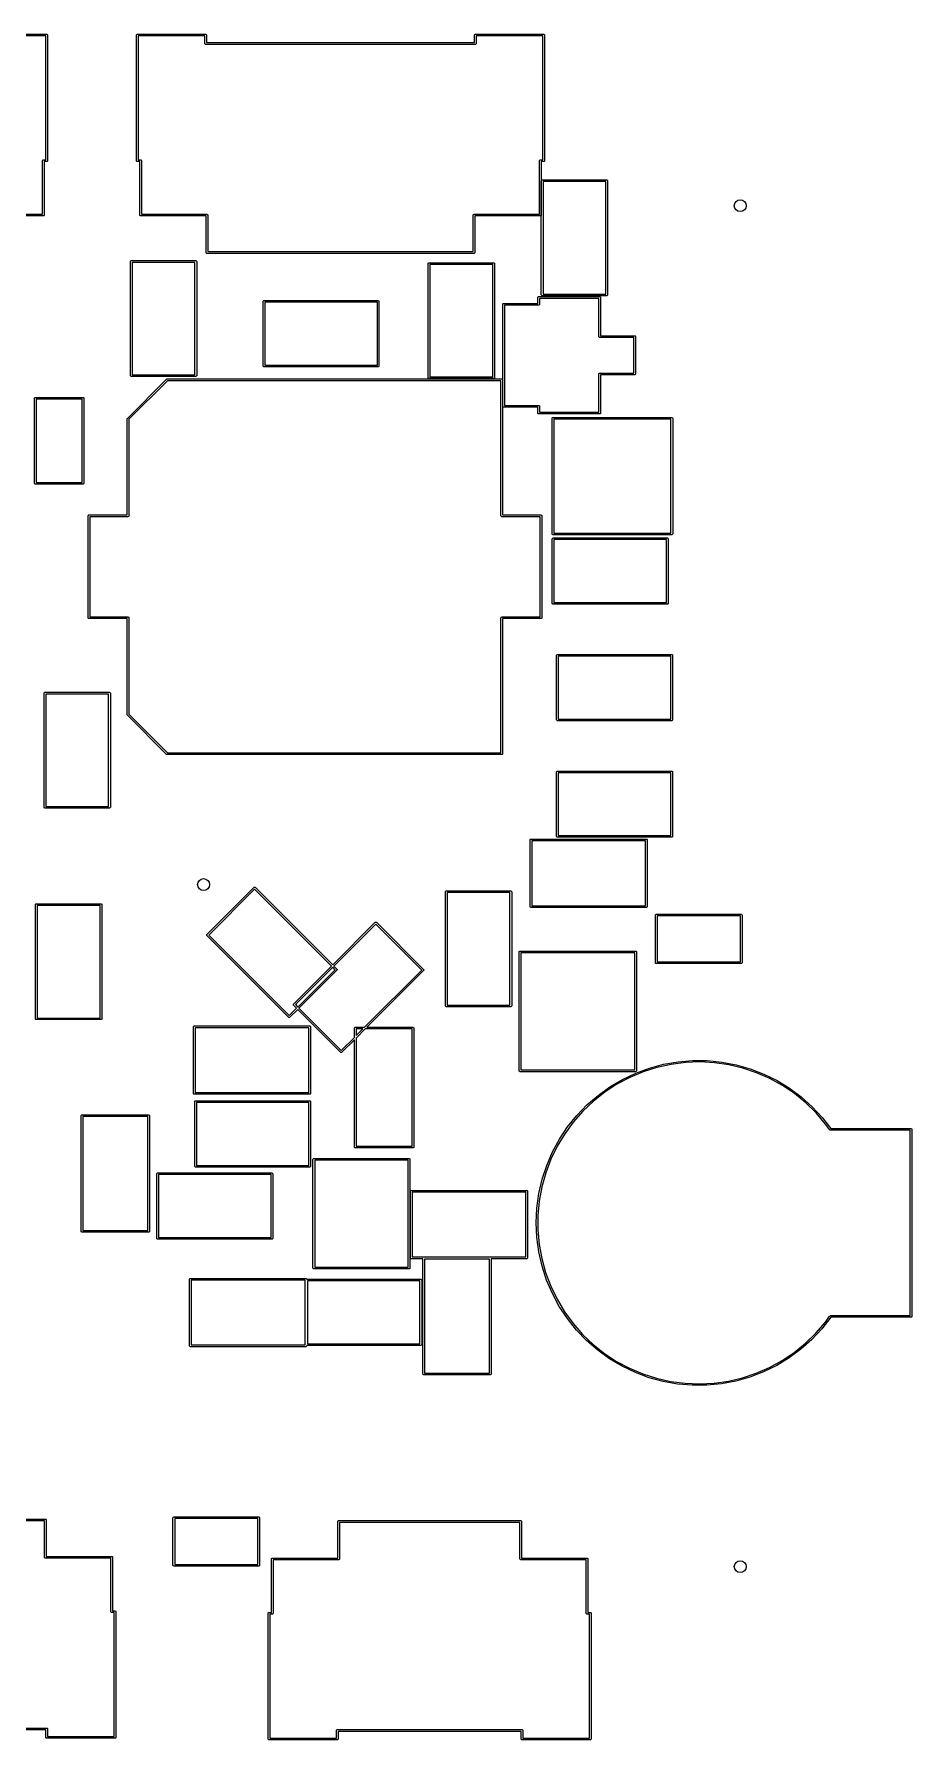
# Model space of a CAD drawing. Extents: x 4.8 to 6.8, y -4.85 to -2.88.
# Drawn here: x 5.785 to 6.802, y -4.854 to -2.878 of the extents above; entities that cross this region are included whole.
import ezdxf

# ---------------------------------------------------------------- set-up
doc = ezdxf.new("R2010")
doc.units = 0
doc.header["$MEASUREMENT"] = 0
doc.layers.add('BLACK', color=7, linetype='CONTINUOUS')

msp = doc.modelspace()

# ---------------------------------------------------------------- linework, layer by layer
at = {"layer": 'BLACK', "linetype": 'CONTINUOUS'}
for p, q in [((5.7204, -2.878), (5.7995, -2.878)), ((5.7986, -2.8799), (5.7214, -2.8799)), ((5.7986, -3.0236), (5.7986, -2.8799)), ((5.7995, -2.878), (5.7999, -2.878)), ((5.7999, -2.878), (5.8005, -2.8786)), ((5.8005, -2.8786), (5.8005, -2.8789)), ((5.8005, -2.8789), (5.8005, -3.0246)), ((5.9035, -2.8789), (5.9036, -2.8786)), ((5.9035, -3.0246), (5.9035, -2.8789)), ((5.9036, -2.8786), (5.9041, -2.878)), ((5.9041, -2.878), (5.9045, -2.878)), ((5.9045, -2.878), (5.9836, -2.878)), ((5.9055, -2.8799), (5.9055, -3.0236)), ((5.9826, -2.8799), (5.9055, -2.8799)), ((5.9826, -2.8888), (5.9826, -2.8799)), ((5.9836, -2.878), (5.984, -2.878)), ((5.984, -2.878), (5.9845, -2.8786)), ((5.9845, -2.8786), (5.9846, -2.8789)), ((5.9846, -2.8789), (5.9846, -2.8878)), ((6.2952, -2.8789), (6.2953, -2.8786)), ((6.2952, -2.8878), (6.2952, -2.8789)), ((6.2953, -2.8786), (6.2958, -2.878)), ((6.2958, -2.878), (6.2962, -2.878)), ((6.2962, -2.878), (6.3753, -2.878)), ((6.3744, -2.8799), (6.2972, -2.8799)), ((6.2972, -2.8799), (6.2972, -2.8888)), ((6.3744, -3.0236), (6.3744, -2.8799)), ((6.3753, -2.878), (6.3757, -2.878)), ((6.3757, -2.878), (6.3762, -2.8786)), ((6.3762, -2.8786), (6.3763, -2.8789)), ((6.3763, -2.8789), (6.3763, -3.0246)), ((5.9827, -2.8892), (5.9826, -2.8888)), ((5.9832, -2.8897), (5.9827, -2.8892)), ((5.9836, -2.8898), (5.9832, -2.8897)), ((6.2962, -2.8898), (5.9836, -2.8898)), ((5.9846, -2.8878), (6.2952, -2.8878)), ((6.2966, -2.8897), (6.2962, -2.8898)), ((6.2971, -2.8892), (6.2966, -2.8897)), ((6.2972, -2.8888), (6.2971, -2.8892)), ((5.7946, -3.0246), (5.7947, -3.0242)), ((5.7946, -3.0866), (5.7946, -3.0246)), ((5.7947, -3.0242), (5.7952, -3.0237)), ((5.7952, -3.0237), (5.7956, -3.0236)), ((5.7956, -3.0236), (5.7986, -3.0236)), ((5.7995, -3.0256), (5.7966, -3.0256)), ((5.7966, -3.0256), (5.7966, -3.0876)), ((5.7999, -3.0255), (5.7995, -3.0256)), ((5.8005, -3.025), (5.7999, -3.0255)), ((5.8005, -3.0246), (5.8005, -3.025)), ((5.9036, -3.025), (5.9035, -3.0246)), ((5.9041, -3.0255), (5.9036, -3.025)), ((5.9045, -3.0256), (5.9041, -3.0255)), ((5.9074, -3.0256), (5.9045, -3.0256)), ((5.9055, -3.0236), (5.9084, -3.0236)), ((5.9074, -3.0876), (5.9074, -3.0256)), ((5.9084, -3.0236), (5.9088, -3.0237)), ((5.9088, -3.0237), (5.9093, -3.0242)), ((5.9093, -3.0242), (5.9094, -3.0246)), ((5.9094, -3.0246), (5.9094, -3.0866)), ((6.3704, -3.0246), (6.3705, -3.0242)), ((6.3704, -3.0866), (6.3704, -3.0246)), ((6.3705, -3.0242), (6.371, -3.0237)), ((6.371, -3.0237), (6.3714, -3.0236)), ((6.3714, -3.0236), (6.3744, -3.0236)), ((6.3753, -3.0256), (6.3724, -3.0256)), ((6.3724, -3.0256), (6.3724, -3.0876)), ((6.3757, -3.0255), (6.3753, -3.0256)), ((6.3762, -3.025), (6.3757, -3.0255)), ((6.3763, -3.0246), (6.3762, -3.025)), ((6.3726, -3.0479), (6.3727, -3.0475)), ((6.3726, -3.1801), (6.3726, -3.0479)), ((6.3727, -3.0475), (6.3732, -3.0469)), ((6.3732, -3.0469), (6.3736, -3.0469)), ((6.3736, -3.0469), (6.4484, -3.0469)), ((6.3746, -3.0488), (6.3746, -3.1792)), ((6.4474, -3.0488), (6.3746, -3.0488)), ((6.4474, -3.1792), (6.4474, -3.0488)), ((6.4484, -3.0469), (6.4488, -3.0469)), ((6.4488, -3.0469), (6.4493, -3.0475)), ((6.4493, -3.0475), (6.4494, -3.0479)), ((6.4494, -3.0479), (6.4494, -3.1801)), ((5.7188, -3.0866), (5.7946, -3.0866)), ((5.7956, -3.0886), (5.7198, -3.0886)), ((5.796, -3.0885), (5.7956, -3.0886)), ((5.7965, -3.088), (5.796, -3.0885)), ((5.7966, -3.0876), (5.7965, -3.088)), ((5.9075, -3.088), (5.9074, -3.0876)), ((5.908, -3.0885), (5.9075, -3.088)), ((5.9084, -3.0886), (5.908, -3.0885)), ((5.9842, -3.0886), (5.9084, -3.0886)), ((5.9094, -3.0866), (5.9852, -3.0866)), ((5.9842, -3.1309), (5.9842, -3.0886)), ((5.9852, -3.0866), (5.9856, -3.0867)), ((5.9856, -3.0867), (5.9861, -3.0872)), ((5.9861, -3.0872), (5.9862, -3.0876)), ((5.9862, -3.0876), (5.9862, -3.1299)), ((6.2936, -3.0876), (6.2937, -3.0872)), ((6.2936, -3.1299), (6.2936, -3.0876)), ((6.2937, -3.0872), (6.2942, -3.0867)), ((6.2942, -3.0867), (6.2946, -3.0866)), ((6.2946, -3.0866), (6.3704, -3.0866)), ((6.3714, -3.0886), (6.2956, -3.0886)), ((6.2956, -3.0886), (6.2956, -3.1309)), ((6.3718, -3.0885), (6.3714, -3.0886)), ((6.3723, -3.088), (6.3718, -3.0885)), ((6.3724, -3.0876), (6.3723, -3.088)), ((5.8965, -3.1413), (5.8966, -3.1409)), ((5.8965, -3.2736), (5.8965, -3.1413)), ((5.8966, -3.1409), (5.8971, -3.1404)), ((5.8971, -3.1404), (5.8975, -3.1403)), ((5.8975, -3.1403), (5.9723, -3.1403)), ((5.9723, -3.1403), (5.9727, -3.1404)), ((5.9727, -3.1404), (5.9732, -3.1409)), ((5.9732, -3.1409), (5.9733, -3.1413)), ((5.9733, -3.1413), (5.9733, -3.2736)), ((5.9843, -3.1313), (5.9842, -3.1309)), ((5.9848, -3.1318), (5.9843, -3.1313)), ((5.9852, -3.1319), (5.9848, -3.1318)), ((6.2946, -3.1319), (5.9852, -3.1319)), ((5.9862, -3.1299), (6.2936, -3.1299)), ((6.295, -3.1318), (6.2946, -3.1319)), ((6.2955, -3.1313), (6.295, -3.1318)), ((6.2956, -3.1309), (6.2955, -3.1313)), ((5.8985, -3.1423), (5.8985, -3.2726)), ((5.9713, -3.1423), (5.8985, -3.1423)), ((5.9713, -3.2726), (5.9713, -3.1423)), ((6.2415, -3.1438), (6.2416, -3.1434)), ((6.2415, -3.2761), (6.2415, -3.1438)), ((6.2416, -3.1434), (6.2421, -3.1429)), ((6.2421, -3.1429), (6.2425, -3.1428)), ((6.2425, -3.1428), (6.3173, -3.1428)), ((6.2435, -3.1448), (6.2435, -3.2751)), ((6.3163, -3.1448), (6.2435, -3.1448)), ((6.3163, -3.2751), (6.3163, -3.1448)), ((6.3173, -3.1428), (6.3177, -3.1429)), ((6.3177, -3.1429), (6.3182, -3.1434)), ((6.3182, -3.1434), (6.3183, -3.1438)), ((6.3183, -3.1438), (6.3183, -3.2761)), ((6.3727, -3.1805), (6.3726, -3.1801)), ((6.3732, -3.1811), (6.3727, -3.1805)), ((6.3746, -3.1792), (6.4474, -3.1792)), ((6.4493, -3.1805), (6.4488, -3.1811)), ((6.4494, -3.1801), (6.4493, -3.1805)), ((6.0503, -3.1875), (6.0504, -3.1871)), ((6.0503, -3.2623), (6.0503, -3.1875)), ((6.0504, -3.1871), (6.0509, -3.1866)), ((6.0509, -3.1866), (6.0513, -3.1865)), ((6.0513, -3.1865), (6.1835, -3.1865)), ((6.0522, -3.1885), (6.0522, -3.2613)), ((6.1826, -3.1885), (6.0522, -3.1885)), ((6.1826, -3.2613), (6.1826, -3.1885)), ((6.1835, -3.1865), (6.1839, -3.1866)), ((6.1839, -3.1866), (6.1845, -3.1871)), ((6.1845, -3.1871), (6.1845, -3.1875)), ((6.1845, -3.1875), (6.1845, -3.2623)), ((6.3279, -3.1909), (6.328, -3.1905)), ((6.3279, -3.309), (6.3279, -3.1909)), ((6.328, -3.1905), (6.3285, -3.19)), ((6.3285, -3.19), (6.3289, -3.1899)), ((6.3289, -3.1899), (6.3685, -3.1899)), ((6.3695, -3.1919), (6.3299, -3.1919)), ((6.3299, -3.1919), (6.3299, -3.308)), ((6.3685, -3.183), (6.3686, -3.1826)), ((6.3685, -3.1899), (6.3685, -3.183)), ((6.3686, -3.1826), (6.3691, -3.1821)), ((6.3691, -3.1821), (6.3695, -3.182)), ((6.3695, -3.182), (6.4403, -3.182)), ((6.3698, -3.1918), (6.3695, -3.1919)), ((6.3704, -3.1912), (6.3698, -3.1918)), ((6.3705, -3.1909), (6.3704, -3.1912)), ((6.3705, -3.184), (6.3705, -3.1909)), ((6.4394, -3.184), (6.3705, -3.184)), ((6.3736, -3.1811), (6.3732, -3.1811)), ((6.4484, -3.1811), (6.3736, -3.1811)), ((6.4394, -3.2283), (6.4394, -3.184)), ((6.4403, -3.182), (6.4407, -3.1821)), ((6.4407, -3.1821), (6.4412, -3.1826)), ((6.4412, -3.1826), (6.4413, -3.183)), ((6.4413, -3.183), (6.4413, -3.2273)), ((6.4488, -3.1811), (6.4484, -3.1811)), ((6.4394, -3.2286), (6.4394, -3.2283)), ((6.44, -3.2292), (6.4394, -3.2286)), ((6.4403, -3.2293), (6.44, -3.2292)), ((6.4799, -3.2293), (6.4403, -3.2293)), ((6.4413, -3.2273), (6.4809, -3.2273)), ((6.4799, -3.2706), (6.4799, -3.2293)), ((6.4809, -3.2273), (6.4813, -3.2274)), ((6.4813, -3.2274), (6.4818, -3.2279)), ((6.4818, -3.2279), (6.4819, -3.2283)), ((6.4819, -3.2283), (6.4819, -3.2716)), ((5.893, -3.323), (5.9383, -3.2777)), ((5.9394, -3.2794), (5.8947, -3.3241)), ((5.8966, -3.2739), (5.8965, -3.2736)), ((5.8971, -3.2745), (5.8966, -3.2739)), ((5.8975, -3.2745), (5.8971, -3.2745)), ((5.9723, -3.2745), (5.8975, -3.2745)), ((5.8985, -3.2726), (5.9713, -3.2726)), ((5.9383, -3.2777), (5.9386, -3.2775)), ((5.9386, -3.2775), (5.939, -3.2774)), ((5.939, -3.2774), (6.3268, -3.2774)), ((6.3258, -3.2794), (5.9394, -3.2794)), ((5.9727, -3.2745), (5.9723, -3.2745)), ((5.9732, -3.2739), (5.9727, -3.2745)), ((5.9733, -3.2736), (5.9732, -3.2739)), ((6.0504, -3.2627), (6.0503, -3.2623)), ((6.0509, -3.2632), (6.0504, -3.2627)), ((6.0513, -3.2633), (6.0509, -3.2632)), ((6.1835, -3.2633), (6.0513, -3.2633)), ((6.0522, -3.2613), (6.1826, -3.2613)), ((6.1839, -3.2632), (6.1835, -3.2633)), ((6.1845, -3.2627), (6.1839, -3.2632)), ((6.1845, -3.2623), (6.1845, -3.2627)), ((6.2416, -3.2764), (6.2415, -3.2761)), ((6.2421, -3.277), (6.2416, -3.2764)), ((6.2425, -3.277), (6.2421, -3.277)), ((6.3173, -3.277), (6.2425, -3.277)), ((6.2435, -3.2751), (6.3163, -3.2751)), ((6.3177, -3.277), (6.3173, -3.277)), ((6.3182, -3.2764), (6.3177, -3.277)), ((6.3183, -3.2761), (6.3182, -3.2764)), ((6.3258, -3.4359), (6.3258, -3.2794)), ((6.3268, -3.2774), (6.3272, -3.2775)), ((6.3272, -3.2775), (6.3277, -3.278)), ((6.3277, -3.278), (6.3278, -3.2784)), ((6.3278, -3.2784), (6.3278, -3.4349)), ((6.4394, -3.2712), (6.44, -3.2707)), ((6.4394, -3.2716), (6.4394, -3.2712)), ((6.4394, -3.3159), (6.4394, -3.2716)), ((6.44, -3.2707), (6.4403, -3.2706)), ((6.4403, -3.2706), (6.4799, -3.2706)), ((6.4809, -3.2726), (6.4413, -3.2726)), ((6.4413, -3.2726), (6.4413, -3.3169)), ((6.4813, -3.2725), (6.4809, -3.2726)), ((6.4818, -3.272), (6.4813, -3.2725)), ((6.4819, -3.2716), (6.4818, -3.272)), ((5.7855, -3.2994), (5.7861, -3.2989)), ((5.7855, -3.2998), (5.7855, -3.2994)), ((5.7861, -3.2989), (5.7864, -3.2988)), ((5.7864, -3.2988), (5.8416, -3.2988)), ((5.8416, -3.2988), (5.8419, -3.2989)), ((5.8419, -3.2989), (5.8425, -3.2994)), ((5.8425, -3.2994), (5.8425, -3.2998)), ((5.7855, -3.3982), (5.7855, -3.2998)), ((5.7874, -3.3008), (5.7874, -3.3972)), ((5.8406, -3.3008), (5.7874, -3.3008)), ((5.8406, -3.3972), (5.8406, -3.3008)), ((5.8425, -3.2998), (5.8425, -3.3982)), ((6.328, -3.3094), (6.3279, -3.309)), ((6.3285, -3.3099), (6.328, -3.3094)), ((6.3289, -3.31), (6.3285, -3.3099)), ((6.3685, -3.31), (6.3289, -3.31)), ((6.3299, -3.308), (6.3695, -3.308)), ((6.3685, -3.3169), (6.3685, -3.31)), ((6.3686, -3.3172), (6.3685, -3.3169)), ((6.3691, -3.3178), (6.3686, -3.3172)), ((6.3695, -3.3178), (6.3691, -3.3178)), ((6.3695, -3.308), (6.3698, -3.3081)), ((6.4403, -3.3178), (6.3695, -3.3178)), ((6.3698, -3.3081), (6.3704, -3.3086)), ((6.3704, -3.3086), (6.3705, -3.309)), ((6.3705, -3.309), (6.3705, -3.3159)), ((6.3705, -3.3159), (6.4394, -3.3159)), ((6.4407, -3.3178), (6.4403, -3.3178)), ((6.4412, -3.3172), (6.4407, -3.3178)), ((6.4413, -3.3169), (6.4412, -3.3172)), ((5.8927, -3.3237), (5.8928, -3.3233)), ((5.8927, -3.4349), (5.8927, -3.3237)), ((5.8928, -3.3233), (5.893, -3.323)), ((5.8947, -3.3241), (5.8947, -3.4359)), ((6.385, -3.323), (6.3851, -3.3226)), ((6.385, -3.4569), (6.385, -3.323)), ((6.3851, -3.3226), (6.3856, -3.3221)), ((6.3856, -3.3221), (6.386, -3.322)), ((6.386, -3.322), (6.5238, -3.322)), ((6.387, -3.324), (6.387, -3.4559)), ((6.5228, -3.324), (6.387, -3.324)), ((6.5228, -3.4559), (6.5228, -3.324)), ((6.5238, -3.322), (6.5242, -3.3221)), ((6.5242, -3.3221), (6.5247, -3.3226)), ((6.5247, -3.3226), (6.5248, -3.323)), ((6.5248, -3.323), (6.5248, -3.4569)), ((5.7855, -3.3986), (5.7855, -3.3982)), ((5.7874, -3.3972), (5.8406, -3.3972)), ((5.8425, -3.3982), (5.8425, -3.3986)), ((5.7861, -3.3991), (5.7855, -3.3986)), ((5.7864, -3.3992), (5.7861, -3.3991)), ((5.8416, -3.3992), (5.7864, -3.3992)), ((5.8419, -3.3991), (5.8416, -3.3992)), ((5.8425, -3.3986), (5.8419, -3.3991)), ((5.8475, -3.4355), (5.8481, -3.435)), ((5.8475, -3.4359), (5.8475, -3.4355)), ((5.8475, -3.554), (5.8475, -3.4359)), ((5.8481, -3.435), (5.8484, -3.4349)), ((5.8484, -3.4349), (5.8927, -3.4349)), ((5.8937, -3.4369), (5.8494, -3.4369)), ((5.8494, -3.4369), (5.8494, -3.553)), ((5.8941, -3.4368), (5.8937, -3.4369)), ((5.8946, -3.4362), (5.8941, -3.4368)), ((5.8947, -3.4359), (5.8946, -3.4362)), ((6.3259, -3.4362), (6.3258, -3.4359)), ((6.3264, -3.4368), (6.3259, -3.4362)), ((6.3268, -3.4369), (6.3264, -3.4368)), ((6.3711, -3.4369), (6.3268, -3.4369)), ((6.3278, -3.4349), (6.3721, -3.4349)), ((6.3711, -3.553), (6.3711, -3.4369)), ((6.3721, -3.4349), (6.3724, -3.435)), ((6.3724, -3.435), (6.373, -3.4355)), ((6.373, -3.4355), (6.3731, -3.4359)), ((6.3731, -3.4359), (6.3731, -3.554)), ((6.3851, -3.4572), (6.385, -3.4569)), ((6.3856, -3.4578), (6.3851, -3.4572)), ((6.387, -3.4559), (6.5228, -3.4559)), ((6.5247, -3.4572), (6.5242, -3.4578)), ((6.5248, -3.4569), (6.5247, -3.4572)), ((6.3853, -3.4625), (6.3854, -3.4621)), ((6.3853, -3.5373), (6.3853, -3.4625)), ((6.3854, -3.4621), (6.3859, -3.4616)), ((6.386, -3.4578), (6.3856, -3.4578)), ((6.3859, -3.4616), (6.3863, -3.4615)), ((6.5238, -3.4578), (6.386, -3.4578)), ((6.3863, -3.4615), (6.5185, -3.4615)), ((6.3872, -3.4635), (6.3872, -3.5363)), ((6.5176, -3.4635), (6.3872, -3.4635)), ((6.5176, -3.5363), (6.5176, -3.4635)), ((6.5185, -3.4615), (6.5189, -3.4616)), ((6.5189, -3.4616), (6.5195, -3.4621)), ((6.5195, -3.4621), (6.5195, -3.4625)), ((6.5195, -3.4625), (6.5195, -3.5373)), ((6.5242, -3.4578), (6.5238, -3.4578)), ((6.3872, -3.5363), (6.5176, -3.5363)), ((5.8475, -3.5544), (5.8475, -3.554)), ((5.8481, -3.5549), (5.8475, -3.5544)), ((5.8484, -3.555), (5.8481, -3.5549)), ((5.8927, -3.555), (5.8484, -3.555)), ((5.8494, -3.553), (5.8937, -3.553)), ((5.8927, -3.6662), (5.8927, -3.555)), ((5.8937, -3.553), (5.8941, -3.5531)), ((5.8941, -3.5531), (5.8946, -3.5536)), ((5.8946, -3.5536), (5.8947, -3.554)), ((5.8947, -3.554), (5.8947, -3.6658)), ((6.3258, -3.554), (6.3259, -3.5536)), ((6.3258, -3.7105), (6.3258, -3.554)), ((6.3259, -3.5536), (6.3264, -3.5531)), ((6.3264, -3.5531), (6.3268, -3.553)), ((6.3268, -3.553), (6.3711, -3.553)), ((6.3721, -3.555), (6.3278, -3.555)), ((6.3278, -3.555), (6.3278, -3.7115)), ((6.3724, -3.5549), (6.3721, -3.555)), ((6.373, -3.5544), (6.3724, -3.5549)), ((6.3731, -3.554), (6.373, -3.5544)), ((6.3854, -3.5377), (6.3853, -3.5373)), ((6.3859, -3.5382), (6.3854, -3.5377)), ((6.3863, -3.5383), (6.3859, -3.5382)), ((6.5185, -3.5383), (6.3863, -3.5383)), ((6.5189, -3.5382), (6.5185, -3.5383)), ((6.5195, -3.5377), (6.5189, -3.5382)), ((6.5195, -3.5373), (6.5195, -3.5377)), ((6.3903, -3.5975), (6.3904, -3.5971)), ((6.3903, -3.6723), (6.3903, -3.5975)), ((6.3904, -3.5971), (6.3909, -3.5966)), ((6.3909, -3.5966), (6.3913, -3.5965)), ((6.3913, -3.5965), (6.5235, -3.5965)), ((6.3922, -3.5985), (6.3922, -3.6713)), ((6.5226, -3.5985), (6.3922, -3.5985)), ((6.5226, -3.6713), (6.5226, -3.5985)), ((6.5235, -3.5965), (6.5239, -3.5966)), ((6.5239, -3.5966), (6.5245, -3.5971)), ((6.5245, -3.5971), (6.5245, -3.5975)), ((6.5245, -3.5975), (6.5245, -3.6723)), ((5.7965, -3.6413), (5.7966, -3.6409)), ((5.7965, -3.7736), (5.7965, -3.6413)), ((5.7966, -3.6409), (5.7971, -3.6404)), ((5.7971, -3.6404), (5.7975, -3.6403)), ((5.7975, -3.6403), (5.8723, -3.6403)), ((5.7985, -3.6423), (5.7985, -3.7726)), ((5.8713, -3.6423), (5.7985, -3.6423)), ((5.8713, -3.7726), (5.8713, -3.6423)), ((5.8723, -3.6403), (5.8727, -3.6404)), ((5.8727, -3.6404), (5.8732, -3.6409)), ((5.8732, -3.6409), (5.8733, -3.6413)), ((5.8733, -3.6413), (5.8733, -3.7736)), ((5.8928, -3.6666), (5.8927, -3.6662)), ((5.893, -3.6669), (5.8928, -3.6666)), ((5.9383, -3.7122), (5.893, -3.6669)), ((5.8947, -3.6658), (5.9394, -3.7105)), ((6.3904, -3.6727), (6.3903, -3.6723)), ((6.3909, -3.6732), (6.3904, -3.6727)), ((6.3913, -3.6733), (6.3909, -3.6732)), ((6.5235, -3.6733), (6.3913, -3.6733)), ((6.3922, -3.6713), (6.5226, -3.6713)), ((6.5239, -3.6732), (6.5235, -3.6733)), ((6.5245, -3.6727), (6.5239, -3.6732)), ((6.5245, -3.6723), (6.5245, -3.6727)), ((5.9386, -3.7124), (5.9383, -3.7122)), ((5.939, -3.7124), (5.9386, -3.7124)), ((6.3268, -3.7124), (5.939, -3.7124)), ((5.9394, -3.7105), (6.3258, -3.7105)), ((6.3272, -3.7124), (6.3268, -3.7124)), ((6.3277, -3.7118), (6.3272, -3.7124)), ((6.3278, -3.7115), (6.3277, -3.7118)), ((6.3903, -3.7325), (6.3904, -3.7321)), ((6.3903, -3.8073), (6.3903, -3.7325)), ((6.3904, -3.7321), (6.3909, -3.7316)), ((6.3909, -3.7316), (6.3913, -3.7315)), ((6.3913, -3.7315), (6.5235, -3.7315)), ((6.3922, -3.7335), (6.3922, -3.8063)), ((6.5226, -3.7335), (6.3922, -3.7335)), ((6.5226, -3.8063), (6.5226, -3.7335)), ((6.5235, -3.7315), (6.5239, -3.7316)), ((6.5239, -3.7316), (6.5245, -3.7321)), ((6.5245, -3.7321), (6.5245, -3.7325)), ((6.5245, -3.7325), (6.5245, -3.8073)), ((5.7966, -3.7739), (5.7965, -3.7736)), ((5.7985, -3.7726), (5.8713, -3.7726)), ((5.8733, -3.7736), (5.8732, -3.7739)), ((5.7971, -3.7745), (5.7966, -3.7739)), ((5.7975, -3.7745), (5.7971, -3.7745)), ((5.8723, -3.7745), (5.7975, -3.7745)), ((5.8727, -3.7745), (5.8723, -3.7745)), ((5.8732, -3.7739), (5.8727, -3.7745)), ((6.3595, -3.8113), (6.3596, -3.811)), ((6.3595, -3.8885), (6.3595, -3.8113)), ((6.3596, -3.811), (6.3601, -3.8104)), ((6.3601, -3.8104), (6.3605, -3.8104)), ((6.3605, -3.8104), (6.4943, -3.8104)), ((6.3615, -3.8123), (6.3615, -3.8875)), ((6.4933, -3.8123), (6.3615, -3.8123)), ((6.3904, -3.8077), (6.3903, -3.8073)), ((6.3909, -3.8082), (6.3904, -3.8077)), ((6.3913, -3.8083), (6.3909, -3.8082)), ((6.5235, -3.8083), (6.3913, -3.8083)), ((6.3922, -3.8063), (6.5226, -3.8063)), ((6.4933, -3.8875), (6.4933, -3.8123)), ((6.4943, -3.8104), (6.4947, -3.8104)), ((6.4947, -3.8104), (6.4952, -3.811)), ((6.4952, -3.811), (6.4953, -3.8113)), ((6.4953, -3.8113), (6.4953, -3.8885)), ((6.5239, -3.8082), (6.5235, -3.8083)), ((6.5245, -3.8077), (6.5239, -3.8082)), ((6.5245, -3.8073), (6.5245, -3.8077)), ((5.9852, -3.9208), (6.0397, -3.8662)), ((6.0404, -3.8683), (5.9873, -3.9215)), ((6.0397, -3.8662), (6.0401, -3.866)), ((6.0401, -3.866), (6.0408, -3.866)), ((6.1295, -3.9574), (6.0404, -3.8683)), ((6.0408, -3.866), (6.0411, -3.8662)), ((6.0411, -3.8662), (6.1309, -3.956)), ((6.2615, -3.8713), (6.2616, -3.8709)), ((6.2615, -4.0036), (6.2615, -3.8713)), ((6.2616, -3.8709), (6.2621, -3.8704)), ((6.2621, -3.8704), (6.2625, -3.8703)), ((6.2625, -3.8703), (6.3373, -3.8703)), ((6.2635, -3.8723), (6.2635, -4.0026)), ((6.3363, -3.8723), (6.2635, -3.8723)), ((6.3363, -4.0026), (6.3363, -3.8723)), ((6.3373, -3.8703), (6.3377, -3.8704)), ((6.3377, -3.8704), (6.3382, -3.8709)), ((6.3382, -3.8709), (6.3383, -3.8713)), ((6.3383, -3.8713), (6.3383, -4.0036)), ((5.7865, -3.8863), (5.7866, -3.8859)), ((5.7865, -4.0186), (5.7865, -3.8863)), ((5.7866, -3.8859), (5.7871, -3.8854)), ((5.7871, -3.8854), (5.7875, -3.8853)), ((5.7875, -3.8853), (5.8623, -3.8853)), ((5.7885, -3.8873), (5.7885, -4.0176)), ((5.8613, -3.8873), (5.7885, -3.8873)), ((5.8613, -4.0176), (5.8613, -3.8873)), ((5.8623, -3.8853), (5.8627, -3.8854)), ((5.8627, -3.8854), (5.8632, -3.8859)), ((5.8632, -3.8859), (5.8633, -3.8863)), ((5.8633, -3.8863), (5.8633, -4.0186)), ((6.3596, -3.8889), (6.3595, -3.8885)), ((6.3601, -3.8894), (6.3596, -3.8889)), ((6.3605, -3.8895), (6.3601, -3.8894)), ((6.4943, -3.8895), (6.3605, -3.8895)), ((6.3615, -3.8875), (6.4933, -3.8875)), ((6.4947, -3.8894), (6.4943, -3.8895)), ((6.4952, -3.8889), (6.4947, -3.8894)), ((6.4953, -3.8885), (6.4952, -3.8889)), ((6.1309, -3.956), (6.1801, -3.9067)), ((6.1808, -3.9088), (6.1323, -3.9574)), ((6.1801, -3.9067), (6.1805, -3.9065)), ((6.1805, -3.9065), (6.1812, -3.9065)), ((6.234, -3.962), (6.1808, -3.9088)), ((6.1812, -3.9065), (6.1815, -3.9067)), ((6.1815, -3.9067), (6.2361, -3.9613)), ((6.5048, -3.8984), (6.5049, -3.8981)), ((6.5048, -3.9536), (6.5048, -3.8984)), ((6.5049, -3.8981), (6.5054, -3.8975)), ((6.5054, -3.8975), (6.5058, -3.8975)), ((6.5058, -3.8975), (6.6042, -3.8975)), ((6.5068, -3.8994), (6.5068, -3.9526)), ((6.6032, -3.8994), (6.5068, -3.8994)), ((6.6032, -3.9526), (6.6032, -3.8994)), ((6.6042, -3.8975), (6.6046, -3.8975)), ((6.6046, -3.8975), (6.6051, -3.8981)), ((6.6051, -3.8981), (6.6052, -3.8984)), ((6.6052, -3.8984), (6.6052, -3.9536)), ((5.985, -3.9211), (5.9852, -3.9208)), ((5.985, -3.9219), (5.985, -3.9211)), ((5.9852, -3.9222), (5.985, -3.9219)), ((6.0798, -4.0168), (5.9852, -3.9222)), ((5.9873, -3.9215), (6.0805, -4.0147)), ((6.347, -3.941), (6.3471, -3.9406)), ((6.347, -4.0788), (6.347, -3.941)), ((6.3471, -3.9406), (6.3476, -3.9401)), ((6.3476, -3.9401), (6.348, -3.94)), ((6.348, -3.94), (6.4818, -3.94)), ((6.349, -3.942), (6.349, -4.0778)), ((6.4808, -3.942), (6.349, -3.942)), ((6.4808, -4.0778), (6.4808, -3.942)), ((6.4818, -3.94), (6.4822, -3.9401)), ((6.4822, -3.9401), (6.4827, -3.9406)), ((6.4827, -3.9406), (6.4828, -3.941)), ((6.4828, -3.941), (6.4828, -4.0788)), ((6.0855, -4.0014), (6.1295, -3.9574)), ((6.1309, -3.9588), (6.0876, -4.0021)), ((6.0904, -4.0049), (6.1337, -3.9616)), ((6.1358, -3.9623), (6.0918, -4.0063)), ((6.1337, -3.9616), (6.1309, -3.9588)), ((6.1323, -3.9574), (6.1358, -3.9609)), ((6.1358, -3.9609), (6.136, -3.9612)), ((6.136, -3.9619), (6.1358, -3.9623)), ((6.136, -3.9612), (6.136, -3.9619)), ((6.1677, -4.0283), (6.234, -3.962)), ((6.2361, -3.9627), (6.1705, -4.0283)), ((6.2361, -3.9613), (6.2363, -3.9616)), ((6.2363, -3.9624), (6.2361, -3.9627)), ((6.2363, -3.9616), (6.2363, -3.9624)), ((6.5049, -3.9539), (6.5048, -3.9536)), ((6.5054, -3.9545), (6.5049, -3.9539)), ((6.5058, -3.9545), (6.5054, -3.9545)), ((6.6042, -3.9545), (6.5058, -3.9545)), ((6.5068, -3.9526), (6.6032, -3.9526)), ((6.6046, -3.9545), (6.6042, -3.9545)), ((6.6051, -3.9539), (6.6046, -3.9545)), ((6.6052, -3.9536), (6.6051, -3.9539)), ((6.0805, -4.0147), (6.089, -4.0063)), ((6.0904, -4.0077), (6.0812, -4.0168)), ((6.0853, -4.0017), (6.0855, -4.0014)), ((6.0853, -4.0025), (6.0853, -4.0017)), ((6.0855, -4.0028), (6.0853, -4.0025)), ((6.089, -4.0063), (6.0855, -4.0028)), ((6.0876, -4.0021), (6.0904, -4.0049)), ((6.14, -4.0573), (6.0904, -4.0077)), ((6.0918, -4.0063), (6.1407, -4.0553)), ((6.2616, -4.0039), (6.2615, -4.0036)), ((6.2621, -4.0045), (6.2616, -4.0039)), ((6.2625, -4.0045), (6.2621, -4.0045)), ((6.3373, -4.0045), (6.2625, -4.0045)), ((6.2635, -4.0026), (6.3363, -4.0026)), ((6.3377, -4.0045), (6.3373, -4.0045)), ((6.3382, -4.0039), (6.3377, -4.0045)), ((6.3383, -4.0036), (6.3382, -4.0039)), ((5.7866, -4.0189), (5.7865, -4.0186)), ((5.7871, -4.0195), (5.7866, -4.0189)), ((5.7875, -4.0195), (5.7871, -4.0195)), ((5.8623, -4.0195), (5.7875, -4.0195)), ((5.7885, -4.0176), (5.8613, -4.0176)), ((5.8627, -4.0195), (5.8623, -4.0195)), ((5.8632, -4.0189), (5.8627, -4.0195)), ((5.8633, -4.0186), (5.8632, -4.0189)), ((5.9695, -4.0278), (5.9696, -4.0275)), ((5.9695, -4.105), (5.9695, -4.0278)), ((5.9696, -4.0275), (5.9701, -4.0269)), ((5.9701, -4.0269), (5.9705, -4.0268)), ((5.9705, -4.0268), (6.1043, -4.0268)), ((5.9715, -4.0288), (5.9715, -4.104)), ((6.1033, -4.0288), (5.9715, -4.0288)), ((6.0801, -4.017), (6.0798, -4.0168)), ((6.0809, -4.017), (6.0801, -4.017)), ((6.0812, -4.0168), (6.0809, -4.017)), ((6.1033, -4.104), (6.1033, -4.0288)), ((6.1043, -4.0268), (6.1047, -4.0269)), ((6.1047, -4.0269), (6.1052, -4.0275)), ((6.1052, -4.0275), (6.1053, -4.0278)), ((6.1053, -4.0278), (6.1053, -4.105)), ((6.156, -4.0293), (6.1561, -4.0289)), ((6.156, -4.04), (6.156, -4.0293)), ((6.1561, -4.0289), (6.1566, -4.0284)), ((6.1566, -4.0284), (6.157, -4.0283)), ((6.157, -4.0283), (6.1677, -4.0283)), ((6.1685, -4.0303), (6.158, -4.0408)), ((6.158, -4.0303), (6.158, -4.038)), ((6.158, -4.038), (6.1657, -4.0303)), ((6.1657, -4.0303), (6.158, -4.0303)), ((6.2229, -4.0303), (6.1685, -4.0303)), ((6.1705, -4.0283), (6.2239, -4.0283)), ((6.2229, -4.1661), (6.2229, -4.0303)), ((6.2239, -4.0283), (6.2243, -4.0284)), ((6.2243, -4.0284), (6.2248, -4.0289)), ((6.2248, -4.0289), (6.2249, -4.0293)), ((6.2249, -4.0293), (6.2249, -4.1671)), ((6.1407, -4.0553), (6.156, -4.04)), ((6.156, -4.0428), (6.1414, -4.0573)), ((6.156, -4.1671), (6.156, -4.0428)), ((6.158, -4.0408), (6.158, -4.1661)), ((6.1404, -4.0576), (6.14, -4.0573)), ((6.1411, -4.0576), (6.1404, -4.0576)), ((6.1414, -4.0573), (6.1411, -4.0576)), ((6.5143, -4.0711), (6.531, -4.0682)), ((6.5396, -4.0691), (6.5229, -4.0713)), ((6.531, -4.0682), (6.5479, -4.0668)), ((6.5564, -4.0685), (6.5396, -4.0691)), ((6.5479, -4.0668), (6.5648, -4.067)), ((6.5731, -4.0694), (6.5564, -4.0685)), ((6.5648, -4.067), (6.5817, -4.0686)), ((6.5898, -4.0718), (6.5731, -4.0694)), ((6.5817, -4.0686), (6.5984, -4.0718)), ((6.3471, -4.0792), (6.347, -4.0788)), ((6.3476, -4.0797), (6.3471, -4.0792)), ((6.348, -4.0798), (6.3476, -4.0797)), ((6.4818, -4.0798), (6.348, -4.0798)), ((6.349, -4.0778), (6.4808, -4.0778)), ((6.4521, -4.0973), (6.4667, -4.0887)), ((6.475, -4.0865), (6.4602, -4.0943)), ((6.4667, -4.0887), (6.482, -4.0814)), ((6.4905, -4.08), (6.475, -4.0865)), ((6.4822, -4.0797), (6.4818, -4.0798)), ((6.482, -4.0814), (6.4979, -4.0755)), ((6.4827, -4.0792), (6.4822, -4.0797)), ((6.4828, -4.0788), (6.4827, -4.0792)), ((6.5065, -4.0749), (6.4905, -4.08)), ((6.4979, -4.0755), (6.5143, -4.0711)), ((6.5229, -4.0713), (6.5065, -4.0749)), ((6.6061, -4.0757), (6.5898, -4.0718)), ((6.5984, -4.0718), (6.6147, -4.0765)), ((6.622, -4.081), (6.6061, -4.0757)), ((6.6147, -4.0765), (6.6305, -4.0826)), ((6.6374, -4.0877), (6.622, -4.081)), ((6.6305, -4.0826), (6.6457, -4.0901)), ((6.6521, -4.0958), (6.6374, -4.0877)), ((5.9696, -4.1054), (5.9695, -4.105)), ((5.9701, -4.1059), (5.9696, -4.1054)), ((5.9705, -4.106), (5.9701, -4.1059)), ((6.1043, -4.106), (5.9705, -4.106)), ((5.9715, -4.104), (6.1033, -4.104)), ((6.1047, -4.1059), (6.1043, -4.106)), ((6.1052, -4.1054), (6.1047, -4.1059)), ((6.1053, -4.105), (6.1052, -4.1054)), ((6.4255, -4.1183), (6.4383, -4.1072)), ((6.4461, -4.1035), (6.4329, -4.1139)), ((6.4383, -4.1072), (6.4521, -4.0973)), ((6.4602, -4.0943), (6.4461, -4.1035)), ((6.6457, -4.0901), (6.6602, -4.0989)), ((6.6661, -4.1052), (6.6521, -4.0958)), ((6.6602, -4.0989), (6.6738, -4.109)), ((6.6791, -4.1159), (6.6661, -4.1052)), ((6.6738, -4.109), (6.6865, -4.1203)), ((5.971, -4.1145), (5.9711, -4.1141)), ((5.971, -4.1893), (5.971, -4.1145)), ((5.9711, -4.1141), (5.9716, -4.1136)), ((5.9716, -4.1136), (5.972, -4.1135)), ((5.972, -4.1135), (6.1043, -4.1135)), ((5.973, -4.1155), (5.973, -4.1883)), ((6.1033, -4.1155), (5.973, -4.1155)), ((6.1033, -4.1883), (6.1033, -4.1155)), ((6.1043, -4.1135), (6.1046, -4.1136)), ((6.1046, -4.1136), (6.1052, -4.1141)), ((6.1052, -4.1141), (6.1053, -4.1145)), ((6.1053, -4.1145), (6.1053, -4.1893)), ((6.4207, -4.1255), (6.4096, -4.1381)), ((6.4137, -4.1305), (6.4255, -4.1183)), ((6.4329, -4.1139), (6.4207, -4.1255)), ((6.6911, -4.1276), (6.6791, -4.1159)), ((6.6865, -4.1203), (6.698, -4.1327)), ((6.702, -4.1404), (6.6911, -4.1276)), ((5.8395, -4.1309), (5.8396, -4.1305)), ((5.8395, -4.2647), (5.8395, -4.1309)), ((5.8396, -4.1305), (5.8401, -4.1299)), ((5.8401, -4.1299), (5.8405, -4.1299)), ((5.8405, -4.1299), (5.9177, -4.1299)), ((5.8415, -4.1318), (5.8415, -4.2637)), ((5.9167, -4.1318), (5.8415, -4.1318)), ((5.9167, -4.2637), (5.9167, -4.1318)), ((5.9177, -4.1299), (5.918, -4.1299)), ((5.918, -4.1299), (5.9186, -4.1305)), ((5.9186, -4.1305), (5.9186, -4.1309)), ((5.9186, -4.1309), (5.9186, -4.2647)), ((6.3937, -4.1578), (6.4031, -4.1437)), ((6.4096, -4.1381), (6.3997, -4.1516)), ((6.4031, -4.1437), (6.4137, -4.1305)), ((6.698, -4.1327), (6.7081, -4.1457)), ((6.7069, -4.1472), (6.702, -4.1404)), ((6.7072, -4.1475), (6.7069, -4.1472)), ((6.7073, -4.1476), (6.7072, -4.1475)), ((6.7074, -4.1476), (6.7073, -4.1476)), ((6.7073, -4.1476), (6.7073, -4.1476)), ((6.7073, -4.1476), (6.7073, -4.1476)), ((6.7077, -4.1476), (6.7074, -4.1476)), ((6.8, -4.1476), (6.7077, -4.1476)), ((6.7081, -4.1457), (6.801, -4.1457)), ((6.8, -4.3622), (6.8, -4.1476)), ((6.801, -4.1457), (6.8013, -4.1457)), ((6.8013, -4.1457), (6.8019, -4.1463)), ((6.8019, -4.1463), (6.8019, -4.1467)), ((6.8019, -4.1467), (6.8019, -4.3632)), ((6.1561, -4.1675), (6.156, -4.1671)), ((6.1566, -4.168), (6.1561, -4.1675)), ((6.157, -4.1681), (6.1566, -4.168)), ((6.2239, -4.1681), (6.157, -4.1681)), ((6.158, -4.1661), (6.2229, -4.1661)), ((6.2243, -4.168), (6.2239, -4.1681)), ((6.2248, -4.1675), (6.2243, -4.168)), ((6.2249, -4.1671), (6.2248, -4.1675)), ((6.391, -4.166), (6.3837, -4.1811)), ((6.3856, -4.1727), (6.3937, -4.1578)), ((6.3997, -4.1516), (6.391, -4.166)), ((5.973, -4.1883), (6.1033, -4.1883)), ((6.108, -4.1813), (6.1081, -4.1809)), ((6.108, -4.3073), (6.108, -4.1813)), ((6.1081, -4.1809), (6.1086, -4.1804)), ((6.1086, -4.1804), (6.109, -4.1803)), ((6.109, -4.1803), (6.2192, -4.1803)), ((6.11, -4.1823), (6.11, -4.3063)), ((6.2182, -4.1823), (6.11, -4.1823)), ((6.2182, -4.3063), (6.2182, -4.1823)), ((6.2192, -4.1803), (6.2196, -4.1804)), ((6.2196, -4.1804), (6.2201, -4.1809)), ((6.2201, -4.1809), (6.2202, -4.1813)), ((6.2202, -4.1813), (6.2202, -4.3073)), ((6.3736, -4.2044), (6.3789, -4.1883)), ((6.3837, -4.1811), (6.3777, -4.1969)), ((6.3789, -4.1883), (6.3856, -4.1727)), ((5.9271, -4.198), (5.9272, -4.1977)), ((5.9271, -4.2729), (5.9271, -4.198)), ((5.9272, -4.1977), (5.9277, -4.1971)), ((5.9277, -4.1971), (5.9281, -4.1971)), ((5.9281, -4.1971), (6.0604, -4.1971)), ((5.9291, -4.199), (5.9291, -4.2719)), ((6.0594, -4.199), (5.9291, -4.199)), ((5.9711, -4.1897), (5.971, -4.1893)), ((5.9716, -4.1902), (5.9711, -4.1897)), ((5.972, -4.1903), (5.9716, -4.1902)), ((6.1043, -4.1903), (5.972, -4.1903)), ((6.0594, -4.2719), (6.0594, -4.199)), ((6.0604, -4.1971), (6.0607, -4.1971)), ((6.0607, -4.1971), (6.0613, -4.1977)), ((6.0613, -4.1977), (6.0614, -4.198)), ((6.0614, -4.198), (6.0614, -4.2729)), ((6.1046, -4.1902), (6.1043, -4.1903)), ((6.1052, -4.1897), (6.1046, -4.1902)), ((6.1053, -4.1893), (6.1052, -4.1897)), ((6.3698, -4.2209), (6.3736, -4.2044)), ((6.3777, -4.1969), (6.3732, -4.213)), ((6.2209, -4.2182), (6.221, -4.2179)), ((6.2209, -4.2954), (6.2209, -4.2182)), ((6.221, -4.2179), (6.2215, -4.2173)), ((6.2215, -4.2173), (6.2219, -4.2173)), ((6.2219, -4.2173), (6.3557, -4.2173)), ((6.2229, -4.2192), (6.2229, -4.2944)), ((6.3547, -4.2192), (6.2229, -4.2192)), ((6.3547, -4.2944), (6.3547, -4.2192)), ((6.3557, -4.2173), (6.3561, -4.2173)), ((6.3561, -4.2173), (6.3566, -4.2179)), ((6.3566, -4.2179), (6.3567, -4.2182)), ((6.3567, -4.2182), (6.3567, -4.2954)), ((6.3675, -4.2377), (6.3698, -4.2209)), ((6.3732, -4.213), (6.3702, -4.2296)), ((6.3667, -4.2547), (6.3675, -4.2377)), ((6.3687, -4.2463), (6.3686, -4.2631)), ((6.3702, -4.2296), (6.3687, -4.2463)), ((5.8396, -4.2651), (5.8395, -4.2647)), ((5.8401, -4.2656), (5.8396, -4.2651)), ((5.8405, -4.2657), (5.8401, -4.2656)), ((5.9177, -4.2657), (5.8405, -4.2657)), ((5.8415, -4.2637), (5.9167, -4.2637)), ((5.918, -4.2656), (5.9177, -4.2657)), ((5.9186, -4.2651), (5.918, -4.2656)), ((5.9186, -4.2647), (5.9186, -4.2651)), ((6.3674, -4.2716), (6.3667, -4.2547)), ((6.3686, -4.2631), (6.3701, -4.2798)), ((5.9272, -4.2732), (5.9271, -4.2729)), ((5.9277, -4.2738), (5.9272, -4.2732)), ((5.9281, -4.2738), (5.9277, -4.2738)), ((6.0604, -4.2738), (5.9281, -4.2738)), ((5.9291, -4.2719), (6.0594, -4.2719)), ((6.0607, -4.2738), (6.0604, -4.2738)), ((6.0613, -4.2732), (6.0607, -4.2738)), ((6.0614, -4.2729), (6.0613, -4.2732)), ((6.3697, -4.2884), (6.3674, -4.2716)), ((6.3701, -4.2798), (6.3731, -4.2963)), ((6.11, -4.3063), (6.2182, -4.3063)), ((6.221, -4.2958), (6.2209, -4.2954)), ((6.2215, -4.2963), (6.221, -4.2958)), ((6.2219, -4.2964), (6.2215, -4.2963)), ((6.2353, -4.2964), (6.2219, -4.2964)), ((6.2229, -4.2944), (6.3547, -4.2944)), ((6.2353, -4.4299), (6.2353, -4.2964)), ((6.2373, -4.297), (6.2373, -4.4289)), ((6.3125, -4.297), (6.2373, -4.297)), ((6.3125, -4.4289), (6.3125, -4.297)), ((6.3557, -4.2964), (6.3145, -4.2964)), ((6.3145, -4.2964), (6.3145, -4.4299)), ((6.3561, -4.2963), (6.3557, -4.2964)), ((6.3566, -4.2958), (6.3561, -4.2963)), ((6.3567, -4.2954), (6.3566, -4.2958)), ((6.3735, -4.305), (6.3697, -4.2884)), ((6.3731, -4.2963), (6.3776, -4.3125)), ((6.3787, -4.3211), (6.3735, -4.305)), ((5.965, -4.3198), (5.9656, -4.3193)), ((5.965, -4.3202), (5.965, -4.3198)), ((5.965, -4.3973), (5.965, -4.3202)), ((5.9656, -4.3193), (5.966, -4.3192)), ((5.966, -4.3192), (6.0998, -4.3192)), ((5.9669, -4.3211), (5.9669, -4.3963)), ((6.0988, -4.3211), (5.9669, -4.3211)), ((6.0988, -4.3963), (6.0988, -4.3211)), ((6.0998, -4.3192), (6.1002, -4.3193)), ((6.1002, -4.3193), (6.1007, -4.3198)), ((6.1007, -4.3198), (6.1008, -4.3201)), ((6.1008, -4.3201), (6.233, -4.3201)), ((6.1017, -4.322), (6.1017, -4.3949)), ((6.232, -4.322), (6.1017, -4.322)), ((6.1081, -4.3077), (6.108, -4.3073)), ((6.1086, -4.3082), (6.1081, -4.3077)), ((6.109, -4.3083), (6.1086, -4.3082)), ((6.2192, -4.3083), (6.109, -4.3083)), ((6.2196, -4.3082), (6.2192, -4.3083)), ((6.2201, -4.3077), (6.2196, -4.3082)), ((6.2202, -4.3073), (6.2201, -4.3077)), ((6.232, -4.3949), (6.232, -4.322)), ((6.233, -4.3201), (6.2333, -4.3201)), ((6.2333, -4.3201), (6.2339, -4.3207)), ((6.2339, -4.3207), (6.234, -4.3211)), ((6.234, -4.3211), (6.234, -4.3959)), ((6.3776, -4.3125), (6.3835, -4.3283)), ((6.3854, -4.3367), (6.3787, -4.3211)), ((6.3835, -4.3283), (6.3908, -4.3434)), ((6.3934, -4.3516), (6.3854, -4.3367)), ((6.3908, -4.3434), (6.3994, -4.3578)), ((6.4028, -4.3658), (6.3934, -4.3516)), ((6.3994, -4.3578), (6.4093, -4.3714)), ((6.4134, -4.379), (6.4028, -4.3658)), ((6.7082, -4.3642), (6.6977, -4.3775)), ((6.7017, -4.3698), (6.7066, -4.363)), ((6.7066, -4.363), (6.7067, -4.3629)), ((6.7067, -4.3628), (6.7073, -4.3623)), ((6.7067, -4.3629), (6.7067, -4.3628)), ((6.7073, -4.3623), (6.7077, -4.3622)), ((6.7077, -4.3622), (6.8, -4.3622)), ((6.801, -4.3642), (6.7082, -4.3642)), ((6.8013, -4.3641), (6.801, -4.3642)), ((6.8019, -4.3636), (6.8013, -4.3641)), ((6.8019, -4.3632), (6.8019, -4.3636)), ((6.4093, -4.3714), (6.4204, -4.384)), ((6.4251, -4.3912), (6.4134, -4.379)), ((6.4204, -4.384), (6.4326, -4.3956)), ((6.6787, -4.3943), (6.6908, -4.3826)), ((6.6977, -4.3775), (6.6861, -4.3899)), ((6.6908, -4.3826), (6.7017, -4.3698)), ((5.965, -4.3977), (5.965, -4.3973)), ((5.9656, -4.3982), (5.965, -4.3977)), ((5.966, -4.3983), (5.9656, -4.3982)), ((6.0998, -4.3983), (5.966, -4.3983)), ((5.9669, -4.3963), (6.0988, -4.3963)), ((6.1002, -4.3982), (6.0998, -4.3983)), ((6.1007, -4.3977), (6.1002, -4.3982)), ((6.1008, -4.3973), (6.1007, -4.3977)), ((6.233, -4.3968), (6.1008, -4.3968)), ((6.1008, -4.3968), (6.1008, -4.3973)), ((6.1017, -4.3949), (6.232, -4.3949)), ((6.2333, -4.3968), (6.233, -4.3968)), ((6.2339, -4.3962), (6.2333, -4.3968)), ((6.234, -4.3959), (6.2339, -4.3962)), ((6.4379, -4.4024), (6.4251, -4.3912)), ((6.4326, -4.3956), (6.4457, -4.406)), ((6.4517, -4.4123), (6.4379, -4.4024)), ((6.6517, -4.4142), (6.6657, -4.4049)), ((6.6734, -4.4011), (6.6598, -4.4112)), ((6.6657, -4.4049), (6.6787, -4.3943)), ((6.6861, -4.3899), (6.6734, -4.4011)), ((6.4457, -4.406), (6.4598, -4.4153)), ((6.4662, -4.421), (6.4517, -4.4123)), ((6.4598, -4.4153), (6.4746, -4.4232)), ((6.4816, -4.4283), (6.4662, -4.421)), ((6.4746, -4.4232), (6.4901, -4.4297)), ((6.6216, -4.429), (6.637, -4.4223)), ((6.6453, -4.42), (6.6301, -4.4275)), ((6.637, -4.4223), (6.6517, -4.4142)), ((6.6598, -4.4112), (6.6453, -4.42)), ((6.2354, -4.4302), (6.2353, -4.4299)), ((6.2359, -4.4308), (6.2354, -4.4302)), ((6.2363, -4.4308), (6.2359, -4.4308)), ((6.3135, -4.4308), (6.2363, -4.4308)), ((6.2373, -4.4289), (6.3125, -4.4289)), ((6.3139, -4.4308), (6.3135, -4.4308)), ((6.3144, -4.4302), (6.3139, -4.4308)), ((6.3145, -4.4299), (6.3144, -4.4302)), ((6.4975, -4.4342), (6.4816, -4.4283)), ((6.4901, -4.4297), (6.5061, -4.4348)), ((6.5138, -4.4386), (6.4975, -4.4342)), ((6.5061, -4.4348), (6.5224, -4.4385)), ((6.5305, -4.4416), (6.5138, -4.4386)), ((6.5224, -4.4385), (6.5391, -4.4407)), ((6.5474, -4.443), (6.5305, -4.4416)), ((6.5391, -4.4407), (6.5559, -4.4414)), ((6.5644, -4.4429), (6.5474, -4.443)), ((6.5559, -4.4414), (6.5727, -4.4405)), ((6.5813, -4.4413), (6.5644, -4.4429)), ((6.5727, -4.4405), (6.5893, -4.4382)), ((6.5979, -4.4382), (6.5813, -4.4413)), ((6.5893, -4.4382), (6.6057, -4.4343)), ((6.6142, -4.4335), (6.5979, -4.4382)), ((6.6057, -4.4343), (6.6216, -4.429)), ((6.6301, -4.4275), (6.6142, -4.4335)), ((5.2918, -4.598), (5.7981, -4.598)), ((5.7971, -4.5999), (5.2927, -4.5999)), ((5.7971, -4.6422), (5.7971, -4.5999)), ((5.7981, -4.598), (5.7984, -4.598)), ((5.7984, -4.598), (5.799, -4.5986)), ((5.799, -4.5986), (5.799, -4.5989)), ((5.799, -4.5989), (5.799, -4.6413)), ((5.9458, -4.5964), (5.9459, -4.5961)), ((5.9458, -4.6516), (5.9458, -4.5964)), ((5.9459, -4.5961), (5.9464, -4.5955)), ((5.9464, -4.5955), (5.9468, -4.5955)), ((5.9468, -4.5955), (6.0452, -4.5955)), ((5.9478, -4.5974), (5.9478, -4.6506)), ((6.0442, -4.5974), (5.9478, -4.5974)), ((6.0442, -4.6506), (6.0442, -4.5974)), ((6.0452, -4.5955), (6.0456, -4.5955)), ((6.0456, -4.5955), (6.0461, -4.5961)), ((6.0461, -4.5961), (6.0462, -4.5964)), ((6.0462, -4.5964), (6.0462, -4.6516)), ((6.1368, -4.6004), (6.1374, -4.5999)), ((6.1368, -4.6008), (6.1368, -4.6004)), ((6.1368, -4.6431), (6.1368, -4.6008)), ((6.1374, -4.5999), (6.1377, -4.5998)), ((6.1377, -4.5998), (6.3488, -4.5998)), ((6.1387, -4.6018), (6.1387, -4.6441)), ((6.3478, -4.6018), (6.1387, -4.6018)), ((6.3478, -4.6441), (6.3478, -4.6018)), ((6.3488, -4.5998), (6.3491, -4.5999)), ((6.3491, -4.5999), (6.3497, -4.6004)), ((6.3497, -4.6004), (6.3497, -4.6008)), ((6.3497, -4.6008), (6.3497, -4.6431)), ((5.7971, -4.6426), (5.7971, -4.6422)), ((5.7977, -4.6432), (5.7971, -4.6426)), ((5.799, -4.6413), (5.8748, -4.6413)), ((5.8748, -4.6413), (5.8752, -4.6413)), ((5.8752, -4.6413), (5.8757, -4.6419)), ((5.8757, -4.6419), (5.8758, -4.6422)), ((5.8758, -4.6422), (5.8758, -4.7043)), ((5.7981, -4.6432), (5.7977, -4.6432)), ((5.8738, -4.6432), (5.7981, -4.6432)), ((5.8738, -4.7052), (5.8738, -4.6432)), ((5.9459, -4.6519), (5.9458, -4.6516)), ((5.9464, -4.6525), (5.9459, -4.6519)), ((5.9468, -4.6525), (5.9464, -4.6525)), ((6.0452, -4.6525), (5.9468, -4.6525)), ((5.9478, -4.6506), (6.0442, -4.6506)), ((6.0456, -4.6525), (6.0452, -4.6525)), ((6.0461, -4.6519), (6.0456, -4.6525)), ((6.0462, -4.6516), (6.0461, -4.6519)), ((6.06, -4.6441), (6.0601, -4.6437)), ((6.06, -4.7061), (6.06, -4.6441)), ((6.0601, -4.6437), (6.0606, -4.6432)), ((6.0606, -4.6432), (6.061, -4.6431)), ((6.061, -4.6431), (6.1368, -4.6431)), ((6.1377, -4.6451), (6.0619, -4.6451)), ((6.0619, -4.6451), (6.0619, -4.7071)), ((6.1381, -4.645), (6.1377, -4.6451)), ((6.1386, -4.6445), (6.1381, -4.645)), ((6.1387, -4.6441), (6.1386, -4.6445)), ((6.3479, -4.6445), (6.3478, -4.6441)), ((6.3484, -4.645), (6.3479, -4.6445)), ((6.3488, -4.6451), (6.3484, -4.645)), ((6.4245, -4.6451), (6.3488, -4.6451)), ((6.3497, -4.6431), (6.4255, -4.6431)), ((6.4245, -4.7071), (6.4245, -4.6451)), ((6.4255, -4.6431), (6.4259, -4.6432)), ((6.4259, -4.6432), (6.4264, -4.6437)), ((6.4264, -4.6437), (6.4265, -4.6441)), ((6.4265, -4.6441), (6.4265, -4.7061)), ((5.8739, -4.7056), (5.8738, -4.7052)), ((5.8744, -4.7061), (5.8739, -4.7056)), ((5.8748, -4.7062), (5.8744, -4.7061)), ((5.8778, -4.7062), (5.8748, -4.7062)), ((5.8758, -4.7043), (5.8788, -4.7043)), ((5.8778, -4.8499), (5.8778, -4.7062)), ((5.8788, -4.7043), (5.8791, -4.7043)), ((5.8791, -4.7043), (5.8797, -4.7049)), ((5.8797, -4.7049), (5.8797, -4.7052)), ((5.8797, -4.7052), (5.8797, -4.8509)), ((6.056, -4.7071), (6.0561, -4.7067)), ((6.056, -4.8528), (6.056, -4.7071)), ((6.0561, -4.7067), (6.0567, -4.7062)), ((6.0567, -4.7062), (6.057, -4.7061)), ((6.057, -4.7061), (6.06, -4.7061)), ((6.061, -4.7081), (6.058, -4.7081)), ((6.058, -4.7081), (6.058, -4.8518)), ((6.0613, -4.708), (6.061, -4.7081)), ((6.0619, -4.7075), (6.0613, -4.708)), ((6.0619, -4.7071), (6.0619, -4.7075)), ((6.4246, -4.7075), (6.4245, -4.7071)), ((6.4252, -4.708), (6.4246, -4.7075)), ((6.4255, -4.7081), (6.4252, -4.708)), ((6.4285, -4.7081), (6.4255, -4.7081)), ((6.4265, -4.7061), (6.4295, -4.7061)), ((6.4285, -4.8518), (6.4285, -4.7081)), ((6.4295, -4.7061), (6.4298, -4.7062)), ((6.4298, -4.7062), (6.4304, -4.7067)), ((6.4304, -4.7067), (6.4305, -4.7071)), ((6.4305, -4.7071), (6.4305, -4.8528)), ((5.2902, -4.8401), (5.7996, -4.8401)), ((5.7996, -4.8401), (5.8, -4.8402)), ((5.8, -4.8402), (5.8005, -4.8407)), ((5.7986, -4.842), (5.2912, -4.842)), ((5.7986, -4.8509), (5.7986, -4.842)), ((5.7987, -4.8513), (5.7986, -4.8509)), ((5.7992, -4.8518), (5.7987, -4.8513)), ((5.7996, -4.8519), (5.7992, -4.8518)), ((5.8788, -4.8519), (5.7996, -4.8519)), ((5.8005, -4.8407), (5.8006, -4.8411)), ((5.8006, -4.8411), (5.8006, -4.8499)), ((5.8006, -4.8499), (5.8778, -4.8499)), ((5.8791, -4.8518), (5.8788, -4.8519)), ((5.8797, -4.8513), (5.8791, -4.8518)), ((5.8797, -4.8509), (5.8797, -4.8513)), ((6.0561, -4.8531), (6.056, -4.8528)), ((6.0567, -4.8537), (6.0561, -4.8531)), ((6.057, -4.8537), (6.0567, -4.8537)), ((6.1362, -4.8537), (6.057, -4.8537)), ((6.058, -4.8518), (6.1352, -4.8518)), ((6.1352, -4.8429), (6.1353, -4.8425)), ((6.1352, -4.8518), (6.1352, -4.8429)), ((6.1353, -4.8425), (6.1358, -4.842)), ((6.1358, -4.842), (6.1362, -4.8419)), ((6.1362, -4.8419), (6.3503, -4.8419)), ((6.1365, -4.8537), (6.1362, -4.8537)), ((6.1371, -4.8531), (6.1365, -4.8537)), ((6.3494, -4.8439), (6.1371, -4.8439)), ((6.1371, -4.8439), (6.1371, -4.8528)), ((6.1371, -4.8528), (6.1371, -4.8531)), ((6.3494, -4.8528), (6.3494, -4.8439)), ((6.3494, -4.8531), (6.3494, -4.8528)), ((6.35, -4.8537), (6.3494, -4.8531)), ((6.3503, -4.8537), (6.35, -4.8537)), ((6.3503, -4.8419), (6.3507, -4.842)), ((6.4295, -4.8537), (6.3503, -4.8537)), ((6.3507, -4.842), (6.3512, -4.8425)), ((6.3512, -4.8425), (6.3513, -4.8429)), ((6.3513, -4.8429), (6.3513, -4.8518)), ((6.3513, -4.8518), (6.4285, -4.8518)), ((6.4298, -4.8537), (6.4295, -4.8537)), ((6.4304, -4.8531), (6.4298, -4.8537)), ((6.4305, -4.8528), (6.4304, -4.8531))]:
    msp.add_line(p, q, dxfattribs=at)
at = {"layer": 'BLACK'}
for centre in [(6.6031, -3.0767), (6.6031, -3.0767), (5.9813, -3.863), (5.9813, -3.863), (6.6031, -4.6531), (6.6031, -4.6531)]:
    msp.add_circle(centre, 0.00689, dxfattribs=at)

doc.saveas('drawing.dxf')
